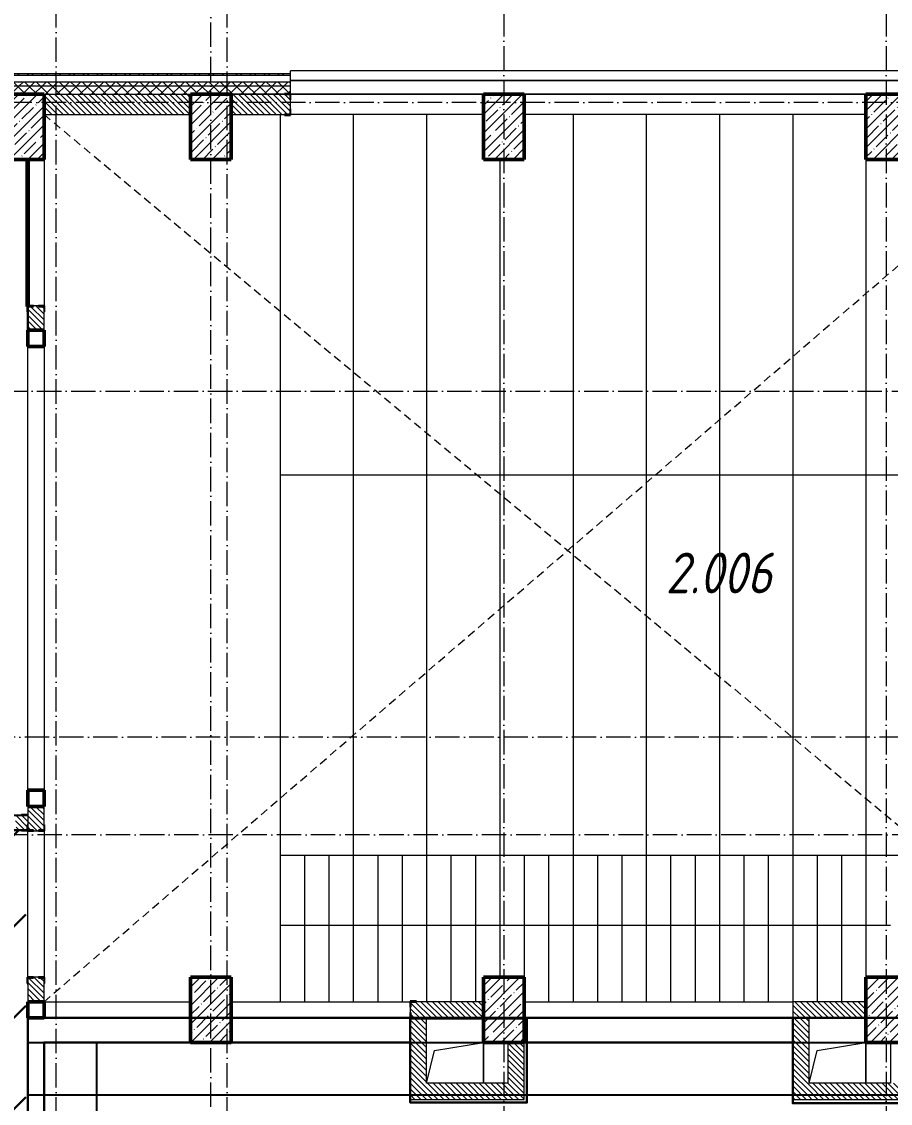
# Model space of a CAD drawing. Header units: millimetres. Extents: x 35697 to 388678, y -91946 to 171347.
# Drawn here: x 50585 to 61260, y 136996 to 150287 of the extents above; entities that cross this region are included whole.
import ezdxf

# ---------------------------------------------------------------- set-up
doc = ezdxf.new("R2010")
doc.units = ezdxf.units.MM
doc.linetypes.add('200_ШТРИХ_ш1п0_6_', pattern=[160, 100, -60])
doc.linetypes.add('50_200_ШТРИХ_1Т_ш5_п1_п1_', pattern=[700, 500, -100, 0, -100])
for name, color, linetype, lineweight in [('2) ПГП 4м', 4, 'Continuous', 30), ('2.1) ПГП окна 2.8 м', 5, 'Continuous', 30), ('2.2) ПГП двери 2.4 -', 134, 'Continuous', 60), ('3) ЖБ 4м', 3, 'Continuous', 30), ('3.1) ЖБ окна 1.2 м', 102, 'Continuous', 30), ('A-DETL-____-OTLN-3', 7, '200_ШТРИХ_ш1п0_6_', 9), ('A-FLOR-____-OTLN', 7, 'Continuous', 9), ('A-GENM-____-MCUT', 7, 'Continuous', 25), ('A-GENM-____-OTLN', 7, 'Continuous', 9), ('A-GENM-____-OTLN-1', 7, 'Continuous', 25), ('A-GLAZ-____-OTLN', 7, 'Continuous', 9), ('A-WALL-____-MCUT', 7, 'Continuous', 13), ('A-WALL-____-MCUT-1', 7, 'Continuous', 9), ('A-WALL-____-OTLN', 7, 'Continuous', 9), ('A-WALL-____-PATT-1', 7, 'Continuous', 9), ('A-WALL-FNSH-MCUT-1', 7, 'Continuous', 9), ('I-WALL-____-OTLN', 7, 'Continuous', 9), ('S-COLS-____-MCUT', 7, 'Continuous', 50), ('S-COLS-____-OTLN', 7, 'Continuous', 9), ('S-GRID-____-OTLN-1', 7, '50_200_ШТРИХ_1Т_ш5_п1_п1_', 9), ('S-STRS-____-OTLN-1', 7, 'Continuous', 9), ('Марки помещений', 7, 'Continuous', 9), ('стяжа', 7, 'Continuous', 30)]:
    doc.layers.add(name, color=color, linetype=linetype, lineweight=lineweight)
doc.styles.add('ISOCPEUR_I_2', font='isocpeui.ttf', dxfattribs={"width": 0.85, "height": 2.3})
pattern_1 = [(45, (43259.71, 63713.66), (-70.71068, 70.71068), []), (135, (43259.71, 63713.66), (-70.71068, -70.71068), [])]
pattern_2 = [(135, (43259.71, 63713.66), (-35.35534, -35.35534), [])]

# ---------------------------------------------------------------- blocks, each defined once
blk = doc.blocks.new('BSC_Колонна _Прямоугольная - 500х800-25984396-АР1_План отверстий 2 этажа в осях 1-64_Ю-ЯЯ')
at = {"layer": 'S-COLS-____-OTLN'}
h = blk.add_hatch(dxfattribs=at)
h.set_pattern_fill('FP_14', color=256, style=0, pattern_type=2)
h.set_pattern_definition([(45, (-9650, -85281.04), (-114.04925, 114.04925), []), (45, (-9535.95, -85281.04), (-114.04925, 114.04925), [201.613, -40.323, 3.353, -36.97])])
h.paths.add_polyline_path([(-250, -400), (250, -400), (250, 400), (-250, 400)], flags=0)
at = {"layer": 'S-COLS-____-MCUT'}
for p, q in [((250, 400), (-250, 400)), ((-250, 400), (-250, -400)), ((250, -400), (250, 400)), ((-250, -400), (250, -400))]:
    blk.add_line(p, q, dxfattribs=at)
blk = doc.blocks.new('BSC_Колонна _Прямоугольная - 500х800-V9-АР1_План отверстий 2 этажа в осях 1-64_Ю-ЯЯ')
at = {"layer": 'S-COLS-____-OTLN'}
h = blk.add_hatch(dxfattribs=at)
h.set_pattern_fill('FP_15', color=256, style=0, pattern_type=2)
h.set_pattern_definition([(45, (-9650, -74431.04), (-114.04925, 114.04925), []), (45, (-9535.95, -74431.04), (-114.04925, 114.04925), [201.613, -40.323, 3.353, -36.97])])
h.paths.add_polyline_path([(-250, -400), (250, -400), (250, 400), (-250, 400)], flags=0)
at = {"layer": 'S-COLS-____-MCUT'}
for p, q in [((250, 400), (-250, 400)), ((-250, 400), (-250, -400)), ((250, -400), (250, 400)), ((-250, -400), (250, -400))]:
    blk.add_line(p, q, dxfattribs=at)
blk = doc.blocks.new('BSC_Колонна _Прямоугольная - 500х800-V63-АР1_План отверстий 2 этажа в осях 1-64_Ю-ЯЯ')
at = {"layer": 'S-COLS-____-OTLN'}
h = blk.add_hatch(dxfattribs=at)
h.set_pattern_fill('FP_74', color=256, style=0, pattern_type=2)
h.set_pattern_definition([(45, (-13250, -85281.04), (-114.04925, 114.04925), []), (45, (-13135.95, -85281.04), (-114.04925, 114.04925), [201.613, -40.323, 3.353, -36.97])])
h.paths.add_polyline_path([(-250, -400), (250, -400), (250, 400), (-250, 400)], flags=0)
at = {"layer": 'S-COLS-____-MCUT'}
for p, q in [((250, 400), (-250, 400)), ((-250, 400), (-250, -400)), ((250, -400), (250, 400)), ((-250, -400), (250, -400))]:
    blk.add_line(p, q, dxfattribs=at)
blk = doc.blocks.new('BSC_Колонна _Прямоугольная - 500х800-V64-АР1_План отверстий 2 этажа в осях 1-64_Ю-ЯЯ')
at = {"layer": 'S-COLS-____-OTLN'}
h = blk.add_hatch(dxfattribs=at)
h.set_pattern_fill('FP_75', color=256, style=0, pattern_type=2)
h.set_pattern_definition([(45, (-17950, -85281.04), (-114.04925, 114.04925), []), (45, (-17835.95, -85281.04), (-114.04925, 114.04925), [201.613, -40.323, 3.353, -36.97])])
h.paths.add_polyline_path([(-250, -400), (250, -400), (250, 400), (-250, 400)], flags=0)
at = {"layer": 'S-COLS-____-MCUT'}
for p, q in [((250, 400), (-250, 400)), ((-250, 400), (-250, -400)), ((250, -400), (250, 400)), ((-250, -400), (250, -400))]:
    blk.add_line(p, q, dxfattribs=at)
blk = doc.blocks.new('BSC_Колонна _Прямоугольная - 500х800-V65-АР1_План отверстий 2 этажа в осях 1-64_Ю-ЯЯ')
at = {"layer": 'S-COLS-____-OTLN'}
h = blk.add_hatch(dxfattribs=at)
h.set_pattern_fill('FP_76', color=256, style=0, pattern_type=2)
h.set_pattern_definition([(45, (-13250, -74431.04), (-114.04925, 114.04925), []), (45, (-13135.95, -74431.04), (-114.04925, 114.04925), [201.613, -40.323, 3.353, -36.97])])
h.paths.add_polyline_path([(-250, -400), (250, -400), (250, 400), (-250, 400)], flags=0)
at = {"layer": 'S-COLS-____-MCUT'}
for p, q in [((250, 400), (-250, 400)), ((-250, 400), (-250, -400)), ((250, -400), (250, 400)), ((-250, -400), (250, -400))]:
    blk.add_line(p, q, dxfattribs=at)
blk = doc.blocks.new('BSC_Колонна _Прямоугольная - 500х800-V66-АР1_План отверстий 2 этажа в осях 1-64_Ю-ЯЯ')
at = {"layer": 'S-COLS-____-OTLN'}
h = blk.add_hatch(dxfattribs=at)
h.set_pattern_fill('FP_77', color=256, style=0, pattern_type=2)
h.set_pattern_definition([(45, (-17950, -74431.04), (-114.04925, 114.04925), []), (45, (-17835.95, -74431.04), (-114.04925, 114.04925), [201.613, -40.323, 3.353, -36.97])])
h.paths.add_polyline_path([(-250, -400), (250, -400), (250, 400), (-250, 400)], flags=0)
at = {"layer": 'S-COLS-____-MCUT'}
for p, q in [((250, 400), (-250, 400)), ((-250, 400), (-250, -400)), ((250, -400), (250, 400)), ((-250, -400), (250, -400))]:
    blk.add_line(p, q, dxfattribs=at)
blk = doc.blocks.new('BSC_Колонна _Прямоугольная - 500х800-V91-АР1_План отверстий 2 этажа в осях 1-64_Ю-ЯЯ')
at = {"layer": 'S-COLS-____-OTLN'}
h = blk.add_hatch(dxfattribs=at)
h.set_pattern_fill('FP_104', color=256, style=0, pattern_type=2)
h.set_pattern_definition([(45, (-7350, -85281.04), (-114.04925, 114.04925), []), (45, (-7235.95, -85281.04), (-114.04925, 114.04925), [201.613, -40.323, 3.353, -36.97])])
h.paths.add_polyline_path([(-250, -400), (250, -400), (250, 400), (-250, 400)], flags=0)
at = {"layer": 'S-COLS-____-MCUT'}
for p, q in [((250, 400), (-250, 400)), ((-250, 400), (-250, -400)), ((250, -400), (250, 400)), ((-250, -400), (250, -400))]:
    blk.add_line(p, q, dxfattribs=at)
blk = doc.blocks.new('Отлив_СКБ - Отлив витража_120_НВФ-31886523-АР1_План отверстий 2 этажа в осях 1-64_Ю-ЯЯ')
at = {"layer": 'A-GLAZ-____-OTLN'}
for p, q in [((0, 83), (0, 120)), ((9500, 120), (0, 120)), ((0, 2), (9500, 2)), ((9500, 120), (9500, 83)), ((9500, 0), (0, 0))]:
    blk.add_line(p, q, dxfattribs=at)
blk = doc.blocks.new('Фахверк_СКБ_Уголок - 250_2700-27497298-АР1_План отверстий 2 этажа в осях 1-64_Ю-ЯЯ')
at = {"layer": 'A-GENM-____-MCUT'}
for p, q in [((200, 181), (125, 181)), ((125, 181), (125, 106)), ((131, 106), (131, 175)), ((131, 175), (200, 175)), ((200, 175), (200, 181)), ((125, 106), (131, 106)), ((131, -6), (125, -6)), ((125, -6), (125, -81)), ((125, -81), (200, -81)), ((131, -75), (131, -6)), ((200, -75), (131, -75)), ((200, -81), (200, -75))]:
    blk.add_line(p, q, dxfattribs=at)
blk = doc.blocks.new('AR_Отверстие прямоугольное _в плите_ - AR_Отверстие прямоугольное _в плите_-30553029-АР1_План отверстий 2 этажа в осях 1-64_Ю-ЯЯ')
at = {"layer": 'A-GENM-____-OTLN'}
for p, q in [((350, 250), (-350, 250)), ((-350, -250), (-250, 150)), ((-250, 150), (350, 250)), ((350, -250), (350, 250))]:
    blk.add_line(p, q, dxfattribs=at)
blk = doc.blocks.new('Фахверк_СКБ_Уголок - 200_3550-28267367-АР1_План отверстий 2 этажа в осях 1-64_Ю-ЯЯ')
at = {"layer": 'A-GENM-____-MCUT'}
for p, q in [((200, 156), (125, 156)), ((125, 156), (125, 81)), ((131, 81), (131, 150)), ((131, 150), (200, 150)), ((200, 150), (200, 156)), ((125, 81), (131, 81)), ((131, 19), (125, 19)), ((125, 19), (125, -56)), ((131, -50), (131, 19)), ((125, -56), (200, -56)), ((200, -50), (131, -50)), ((200, -56), (200, -50))]:
    blk.add_line(p, q, dxfattribs=at)
blk = doc.blocks.new('BSC_Колонна _Прямоугольная1 - 200х200 _металл_-35205626-АР1_План отверстий 2 этажа в осях 1-64_Ю-ЯЯ')
at = {"layer": 'S-COLS-____-MCUT'}
for p, q in [((100, 100), (-100, 100)), ((-100, 100), (-100, -100)), ((100, -100), (100, 100)), ((-100, -100), (100, -100))]:
    blk.add_line(p, q, dxfattribs=at)
blk = doc.blocks.new('BSC_Колонна _Прямоугольная1 - 200х200 _металл_-35201446-АР1_План отверстий 2 этажа в осях 1-64_Ю-ЯЯ')
at = {"layer": 'S-COLS-____-MCUT'}
for p, q in [((100, 100), (-100, 100)), ((-100, 100), (-100, -100)), ((100, -100), (100, 100)), ((-100, -100), (100, -100))]:
    blk.add_line(p, q, dxfattribs=at)
blk = doc.blocks.new('2этаж')
at = {"layer": 'S-GRID-____-OTLN-1', "color": 251, "ltscale": 0.6, "true_color": 0x636466}
for p, q in [((-7841.7, 511907.5), (-7841.7, 549908.8)), ((-5941.7, 512090.5), (-5941.7, 549908.8)), ((-2341.7, 549908.8), (-2341.7, 511907.5)), ((2358.3, 549908.8), (2358.3, 511907.5)), ((-5741.7, 511907.5), (-5741.7, 549644.2)), ((88482.7, 544597), (-20260.4, 544597)), ((-20260.4, 541047), (88482.7, 541047)), ((31562.9, 536797), (-20260.4, 536797)), ((17013.3, 535597), (-20260.4, 535597))]:
    blk.add_line(p, q, dxfattribs=at)

msp = doc.modelspace()

# ---------------------------------------------------------------- hatches: boundary and pattern name
at = {"layer": '2.1) ПГП окна 2.8 м'}
h = msp.add_hatch(dxfattribs=at)
h.set_pattern_fill('ANSI31', color=5, scale=250)
h.paths.add_polyline_path([(48810, 140345), (50635, 140345), (50635, 130745), (48810, 130745)])
h.paths.add_polyline_path([(45710, 130745), (50860, 130745), (50860, 125745), (45710, 125745)])
h.paths.add_polyline_path([(88460, 131245), (50860, 131245), (50860, 126895), (88460, 126895)])
at = {"layer": 'A-WALL-____-PATT-1'}
h = msp.add_hatch(dxfattribs=at)
h.set_pattern_fill('FP_3', color=256, style=0, pattern_type=2)
h.set_pattern_definition([(45, (43259.71, 63713.66), (-85.53659, 85.53659), []), (45, (43316.74, 63713.66), (-85.53659, 85.53659), [])])
h.paths.add_polyline_path([(67127, 149625), (67127, 149645), (63390, 149645), (63390, 149625), (67106, 149625)], flags=0)
h.paths.add_polyline_path([(53890, 149625), (53890, 149645), (40580, 149645), (40580, 149625), (53850, 149625)], flags=0)
h = msp.add_hatch(dxfattribs=at)
h.set_pattern_fill('FP_1', color=256, style=0, pattern_type=2)
h.set_pattern_definition(pattern_1)
h.paths.add_polyline_path([(63390, 149495), (66960, 149495), (66960, 149545), (63390, 149545)], flags=0)
h.paths.add_polyline_path([(53850, 149495), (53890, 149495), (53890, 149545), (40810, 149545), (40810, 149495), (50315, 149495)], flags=0)
h = msp.add_hatch(dxfattribs=at)
h.set_pattern_fill('FP_1', color=256, style=0, pattern_type=2)
h.set_pattern_definition(pattern_1)
h.paths.add_polyline_path([(66260, 149395), (66960, 149395), (66960, 149495), (63390, 149495), (63390, 149401), (63465, 149401), (63465, 149395), (66222, 149395)], flags=0)
h.paths.add_polyline_path([(53160, 149395), (53815, 149395), (53815, 149401), (53890, 149401), (53890, 149495), (40810, 149495), (40810, 149395), (52660, 149395)], flags=0)
h = msp.add_hatch(dxfattribs=at)
h.set_pattern_fill('FP_6', color=256, style=0, pattern_type=2)
h.set_pattern_definition(pattern_2)
h.paths.add_polyline_path([(52660, 149145), (52660, 149395), (50860, 149395), (50860, 149145)], flags=0)
h = msp.add_hatch(dxfattribs=at)
h.set_pattern_fill('FP_6', color=256, style=0, pattern_type=2)
h.set_pattern_definition(pattern_2)
h.paths.add_polyline_path([(53850, 149145), (53884, 149145), (53884, 149214), (53890, 149214), (53890, 149326), (53884, 149326), (53884, 149395), (53160, 149395), (53160, 149145), (53815, 149145)], flags=0)
h = msp.add_hatch(dxfattribs=at)
h.set_pattern_fill('FP_6', color=256, style=0, pattern_type=2)
h.set_pattern_definition(pattern_2)
h.paths.add_polyline_path([(50660, 146495), (50860, 146495), (50860, 146789), (50791, 146789), (50791, 146795), (50729, 146795), (50729, 146789), (50660, 146789), (50660, 146589)], flags=0)
h = msp.add_hatch(dxfattribs=at)
h.set_pattern_fill('FP_6', color=256, style=0, pattern_type=2)
h.set_pattern_definition(pattern_2)
h.paths.add_polyline_path([(50780, 138245), (50860, 138245), (50860, 138539), (50791, 138539), (50791, 138545), (50729, 138545), (50729, 138539), (50660, 138539), (50660, 138245)], flags=0)
h.paths.add_polyline_path([(50791, 140345), (50791, 140351), (50860, 140351), (50860, 140645), (50660, 140645), (50660, 140351), (50729, 140351), (50729, 140345)], flags=0)
h = msp.add_hatch(dxfattribs=at)
h.set_pattern_fill('FP_6', color=256, style=0, pattern_type=2)
h.set_pattern_definition(pattern_2)
h.paths.add_polyline_path([(50654, 140345), (50654, 140420), (50660, 140420), (50660, 140545), (50516, 140545), (50516, 140476), (50510, 140476), (50510, 140414), (50516, 140414), (50516, 140345), (50585, 140345)], flags=0)
h = msp.add_hatch(dxfattribs=at)
h.set_pattern_fill('FP_6', color=256, style=0, pattern_type=2)
h.set_pattern_definition(pattern_2)
h.paths.add_polyline_path([(55617, 138045), (56260, 138045), (56260, 138245), (55366, 138245), (55366, 138176), (55360, 138176), (55360, 138114), (55366, 138114), (55366, 138045), (55435, 138045)], flags=0)
h = msp.add_hatch(dxfattribs=at)
h.set_pattern_fill('FP_6', color=256, style=0, pattern_type=2)
h.set_pattern_definition(pattern_2)
h.paths.add_polyline_path([(60060, 138045), (60960, 138045), (60960, 138245), (60060, 138245)], flags=0)
h = msp.add_hatch(dxfattribs=at)
h.set_pattern_fill('FP_6', color=256, style=0, pattern_type=2)
h.set_pattern_definition(pattern_2)
h.paths.add_polyline_path([(55360, 137045), (55560, 137045), (55560, 138045), (55435, 138045), (55435, 138039), (55360, 138039), (55360, 137082)], flags=0)
h = msp.add_hatch(dxfattribs=at)
h.set_pattern_fill('FP_6', color=256, style=0, pattern_type=2)
h.set_pattern_definition(pattern_2)
h.paths.add_polyline_path([(60260, 137045), (60260, 138045), (60060, 138045), (60060, 137045)], flags=0)
h = msp.add_hatch(dxfattribs=at)
h.set_pattern_fill('FP_6', color=256, style=0, pattern_type=2)
h.set_pattern_definition(pattern_2)
h.paths.add_polyline_path([(56760, 137245), (56760, 137745), (56560, 137745), (56560, 137245)], flags=0)
h = msp.add_hatch(dxfattribs=at)
h.set_pattern_fill('FP_6', color=256, style=0, pattern_type=2)
h.set_pattern_definition(pattern_2)
h.paths.add_polyline_path([(55560, 137045), (56760, 137045), (56760, 137245), (55560, 137245), (55560, 137082)], flags=0)
h = msp.add_hatch(dxfattribs=at)
h.set_pattern_fill('FP_6', color=256, style=0, pattern_type=2)
h.set_pattern_definition(pattern_2)
h.paths.add_polyline_path([(60260, 137045), (61460, 137045), (61460, 137245), (60260, 137245), (60260, 137082)], flags=0)

# ---------------------------------------------------------------- linework, layer by layer
for points in [[(66160, 137095), (50660, 137095), (50660, 137745), (66160, 137745)], [(50860, 131495), (51510, 131495), (51510, 137745), (50860, 137745)]]:
    msp.add_lwpolyline(points, close=True)
at = {"layer": '2) ПГП 4м'}
for points in [[(50660, 146495), (50660, 146795)], [(50660, 140532), (45910, 140545), (45910, 140945), (43510, 140945), (43510, 140545), (41310, 140545)], [(50660, 140351), (48810, 140351)]]:
    msp.add_lwpolyline(points, dxfattribs=at)
at = {"layer": '2.1) ПГП окна 2.8 м'}
msp.add_lwpolyline([(50654, 146795), (50660, 148595)], dxfattribs=at)
at = {"layer": '2.2) ПГП двери 2.4 -'}
msp.add_lwpolyline([(50660, 146789), (50660, 148595)], dxfattribs=at)
at = {"layer": '3) ЖБ 4м'}
msp.add_lwpolyline([(50660, 148595), (50360, 148595), (50360, 149145)], dxfattribs=at)
at = {"layer": '3.1) ЖБ окна 1.2 м'}
for points in [[(55360, 137745), (50860, 137745), (50860, 131495), (66360, 131495), (66710, 131495), (66710, 134395), (66260, 134395), (66260, 134895), (66710, 134895), (66710, 137745), (61460, 137745)], [(60060, 137745), (56760, 137745)]]:
    msp.add_lwpolyline(points, dxfattribs=at)
at = {"layer": 'A-DETL-____-OTLN-3'}
for p, q in [((50860, 138245), (63510, 149145)), ((50860, 149145), (63960, 138245))]:
    msp.add_line(p, q, dxfattribs=at)
at = {"layer": 'A-FLOR-____-OTLN'}
for p, q in [((55560, 137745), (56260, 137745)), ((56260, 137745), (56260, 137245)), ((60260, 137745), (60960, 137745)), ((60960, 137745), (60960, 137245))]:
    msp.add_line(p, q, dxfattribs=at)
at = {"layer": 'A-WALL-____-MCUT'}
for p, q in [((53890, 149625), (40580, 149625)), ((53890, 149401), (53890, 149625)), ((50860, 149395), (52660, 149395)), ((53890, 149214), (53890, 149326)), ((50860, 149145), (52660, 149145)), ((53160, 149145), (53815, 149145)), ((50791, 146795), (50729, 146795)), ((50660, 146720), (50660, 146495)), ((50860, 146495), (50860, 146720)), ((50660, 140645), (50660, 140420)), ((50860, 140420), (50860, 140645)), ((50660, 140545), (50585, 140545)), ((50585, 140345), (50654, 140345)), ((50729, 140345), (50791, 140345)), ((50791, 138545), (50729, 138545)), ((50660, 138470), (50660, 138245)), ((50860, 138245), (50860, 138470)), ((56260, 138245), (55435, 138245)), ((60060, 138245), (60060, 137045)), ((60960, 138245), (60060, 138245)), ((55360, 138176), (55360, 138114)), ((55360, 138039), (55360, 137045)), ((55435, 138045), (56260, 138045)), ((55560, 137245), (55560, 138045)), ((60060, 138045), (60960, 138045)), ((60260, 137245), (60260, 138045)), ((56560, 137745), (56560, 137245)), ((56760, 137045), (56760, 137745)), ((61260, 137745), (61260, 137245)), ((56560, 137245), (55560, 137245)), ((61260, 137245), (60260, 137245)), ((55360, 137045), (56760, 137045)), ((60060, 137045), (61460, 137045))]:
    msp.add_line(p, q, dxfattribs=at)
at = {"layer": 'A-WALL-____-MCUT-1'}
for p, q in [((53890, 149545), (40810, 149545)), ((53890, 149495), (40810, 149495)), ((53160, 149395), (53815, 149395)), ((53815, 149395), (53160, 149395))]:
    msp.add_line(p, q, dxfattribs=at)
at = {"layer": 'A-WALL-____-OTLN'}
for p, q in [((56260, 149395), (53890, 149395)), ((53890, 149395), (56260, 149395)), ((60960, 149395), (56760, 149395)), ((56760, 149395), (60960, 149395)), ((56260, 149145), (53890, 149145)), ((60960, 149145), (56760, 149145))]:
    msp.add_line(p, q, dxfattribs=at)
at = {"layer": 'A-WALL-FNSH-MCUT-1'}
for p, q in [((53890, 149645), (40560, 149645)), ((53890, 149625), (53890, 149645))]:
    msp.add_line(p, q, dxfattribs=at)
at = {"layer": 'I-WALL-____-OTLN'}
for p, q in [((50660, 146795), (50660, 148595)), ((50860, 148595), (50860, 146795)), ((50660, 140845), (50660, 146295)), ((50860, 146295), (50860, 140845)), ((50660, 138545), (50660, 140345)), ((50860, 140345), (50860, 138545)), ((50860, 138245), (52660, 138245)), ((53160, 138245), (55360, 138245)), ((56760, 138245), (60060, 138245)), ((52660, 138045), (50860, 138045)), ((55360, 138045), (53160, 138045)), ((60060, 138045), (56760, 138045))]:
    msp.add_line(p, q, dxfattribs=at)
at = {"layer": 'S-STRS-____-OTLN-1'}
for p, q in [((53760, 149145), (53760, 140045)), ((53760, 149145), (53760, 140045)), ((54660, 149145), (54660, 140045)), ((54660, 149145), (54660, 140045)), ((55560, 149145), (55560, 140045)), ((55560, 149145), (55560, 140045)), ((57360, 149145), (57360, 140045)), ((57360, 149145), (57360, 140045)), ((58260, 149145), (58260, 140045)), ((58260, 149145), (58260, 140045)), ((59160, 149145), (59160, 140045)), ((59160, 149145), (59160, 140045)), ((60060, 149145), (60060, 140045)), ((60060, 149145), (60060, 140045)), ((56460, 148595), (56460, 140045)), ((56460, 148595), (56460, 140045)), ((60960, 148595), (60960, 140045)), ((60960, 148595), (60960, 140045)), ((53760, 144720), (54660, 144720)), ((54660, 144720), (55560, 144720)), ((55560, 144720), (56460, 144720)), ((56460, 144720), (57360, 144720)), ((57360, 144720), (58260, 144720)), ((58260, 144720), (59160, 144720)), ((59160, 144720), (60060, 144720)), ((60060, 144720), (60960, 144720)), ((60960, 144720), (61860, 144720)), ((53760, 140045), (54660, 140045)), ((53760, 140045), (53760, 138245)), ((53760, 140045), (53760, 138245)), ((54060, 140045), (54060, 138245)), ((54060, 140045), (54060, 138245)), ((54360, 140045), (54660, 140045)), ((54360, 140045), (54360, 138245)), ((54360, 140045), (54360, 138245)), ((54660, 140045), (55560, 140045)), ((54660, 140045), (54660, 138245)), ((54660, 140045), (54660, 138245)), ((54960, 140045), (54960, 138245)), ((54960, 140045), (54960, 138245)), ((55260, 140045), (55560, 140045)), ((55260, 140045), (55260, 138245)), ((55260, 140045), (55260, 138245)), ((55560, 140045), (56460, 140045)), ((55560, 140045), (55560, 138245)), ((55560, 140045), (55560, 138245)), ((55860, 140045), (55860, 138245)), ((55860, 140045), (55860, 138245)), ((56160, 140045), (56460, 140045)), ((56160, 140045), (56160, 138245)), ((56160, 140045), (56160, 138245)), ((56460, 140045), (57360, 140045)), ((56460, 140045), (56460, 138545)), ((56460, 140045), (56460, 138545)), ((56760, 140045), (56760, 138545)), ((56760, 140045), (56760, 138545)), ((57060, 140045), (57360, 140045)), ((57060, 140045), (57060, 138245)), ((57060, 140045), (57060, 138245)), ((57360, 140045), (58260, 140045)), ((57360, 140045), (57360, 138245)), ((57360, 140045), (57360, 138245)), ((57660, 140045), (57660, 138245)), ((57660, 140045), (57660, 138245)), ((57960, 140045), (58260, 140045)), ((57960, 140045), (57960, 138245)), ((57960, 140045), (57960, 138245)), ((58260, 140045), (59160, 140045)), ((58260, 140045), (58260, 138245)), ((58260, 140045), (58260, 138245)), ((58560, 140045), (58560, 138245)), ((58560, 140045), (58560, 138245)), ((58860, 140045), (59160, 140045)), ((58860, 140045), (58860, 138245)), ((58860, 140045), (58860, 138245)), ((59160, 140045), (60060, 140045)), ((59160, 140045), (59160, 138245)), ((59160, 140045), (59160, 138245)), ((59460, 140045), (59460, 138245)), ((59460, 140045), (59460, 138245)), ((59760, 140045), (60060, 140045)), ((59760, 140045), (59760, 138245)), ((59760, 140045), (59760, 138245)), ((60060, 140045), (60960, 140045)), ((60060, 140045), (60060, 138245)), ((60060, 140045), (60060, 138245)), ((60360, 140045), (60360, 138245)), ((60360, 140045), (60360, 138245)), ((60660, 140045), (60960, 140045)), ((60660, 140045), (60660, 138245)), ((60660, 140045), (60660, 138245)), ((60960, 140045), (61860, 140045)), ((60960, 140045), (60960, 138545)), ((60960, 140045), (60960, 138545)), ((53760, 139185), (54060, 139185)), ((54060, 139185), (54360, 139185)), ((54360, 139185), (54660, 139185)), ((54660, 139185), (54960, 139185)), ((54960, 139185), (55260, 139185)), ((55260, 139185), (55560, 139185)), ((55560, 139185), (55860, 139185)), ((55860, 139185), (56160, 139185)), ((56160, 139185), (56460, 139185)), ((56460, 139185), (56760, 139185)), ((56760, 139185), (57060, 139185)), ((57060, 139185), (57360, 139185)), ((57360, 139185), (57660, 139185)), ((57660, 139185), (57960, 139185)), ((57960, 139185), (58260, 139185)), ((58260, 139185), (58560, 139185)), ((58560, 139185), (58860, 139185)), ((58860, 139185), (59160, 139185)), ((59160, 139185), (59460, 139185)), ((59460, 139185), (59760, 139185)), ((59760, 139185), (60060, 139185)), ((60060, 139185), (60360, 139185)), ((60360, 139185), (60660, 139185)), ((60660, 139185), (60960, 139185)), ((60960, 139185), (61260, 139185))]:
    msp.add_line(p, q, dxfattribs=at)
at = {"layer": 'стяжа'}
for points in [[(66360, 131245), (50660, 131245), (50660, 138045), (66360, 138045)], [(55360, 138039), (56793, 138039), (56793, 137005), (55360, 137005)], [(60060, 138045), (61552, 138045), (61552, 136997), (60060, 136997)]]:
    msp.add_lwpolyline(points, close=True, dxfattribs=at)

# ---------------------------------------------------------------- block references
at = {"layer": '3.1) ЖБ окна 1.2 м'}
msp.add_blockref('2этаж', (58851, -395302), dxfattribs=at)
at = {"layer": 'A-GENM-____-OTLN'}
for p in [(55910, 137495), (60610, 137495)]:
    msp.add_blockref('AR_Отверстие прямоугольное _в плите_ - AR_Отверстие прямоугольное _в плите_-30553029-АР1_План отверстий 2 этажа в осях 1-64_Ю-ЯЯ', p, dxfattribs=at)
at = {"layer": 'A-GENM-____-OTLN-1'}
for name, p, rotation in [('Фахверк_СКБ_Уголок - 250_2700-27497298-АР1_План отверстий 2 этажа в осях 1-64_Ю-ЯЯ', (54015, 149320), 180), ('Фахверк_СКБ_Уголок - 200_3550-28267367-АР1_План отверстий 2 этажа в осях 1-64_Ю-ЯЯ', (50710, 146920), 269.9999999999999), ('Фахверк_СКБ_Уголок - 200_3550-28267367-АР1_План отверстий 2 этажа в осях 1-64_Ю-ЯЯ', (50810, 140220), 89.99999999999991), ('Фахверк_СКБ_Уголок - 200_3550-28267367-АР1_План отверстий 2 этажа в осях 1-64_Ю-ЯЯ', (50710, 138670), 269.9999999999999)]:
    msp.add_blockref(name, p, dxfattribs=dict(at, rotation=rotation))
msp.add_blockref('Фахверк_СКБ_Уголок - 200_3550-28267367-АР1_План отверстий 2 этажа в осях 1-64_Ю-ЯЯ', (55235, 138095), dxfattribs=at)
at = {"layer": 'A-GLAZ-____-OTLN'}
msp.add_blockref('Отлив_СКБ - Отлив витража_120_НВФ-31886523-АР1_План отверстий 2 этажа в осях 1-64_Ю-ЯЯ', (53890, 149562), dxfattribs=at)
at = {"layer": 'S-COLS-____-OTLN'}
for name, p in [('BSC_Колонна _Прямоугольная - 500х800-V91-АР1_План отверстий 2 этажа в осях 1-64_Ю-ЯЯ', (50610, 148995)), ('BSC_Колонна _Прямоугольная - 500х800-25984396-АР1_План отверстий 2 этажа в осях 1-64_Ю-ЯЯ', (52910, 148995)), ('BSC_Колонна _Прямоугольная - 500х800-V63-АР1_План отверстий 2 этажа в осях 1-64_Ю-ЯЯ', (56510, 148995)), ('BSC_Колонна _Прямоугольная - 500х800-V64-АР1_План отверстий 2 этажа в осях 1-64_Ю-ЯЯ', (61210, 148995)), ('BSC_Колонна _Прямоугольная - 500х800-V9-АР1_План отверстий 2 этажа в осях 1-64_Ю-ЯЯ', (52910, 138145)), ('BSC_Колонна _Прямоугольная - 500х800-V65-АР1_План отверстий 2 этажа в осях 1-64_Ю-ЯЯ', (56510, 138145)), ('BSC_Колонна _Прямоугольная - 500х800-V66-АР1_План отверстий 2 этажа в осях 1-64_Ю-ЯЯ', (61210, 138145))]:
    msp.add_blockref(name, p, dxfattribs=at)
at = {"layer": 'S-COLS-____-OTLN', "rotation": 270.0000000000001}
for name, p in [('BSC_Колонна _Прямоугольная1 - 200х200 _металл_-35205626-АР1_План отверстий 2 этажа в осях 1-64_Ю-ЯЯ', (50760, 146395)), ('BSC_Колонна _Прямоугольная1 - 200х200 _металл_-35205626-АР1_План отверстий 2 этажа в осях 1-64_Ю-ЯЯ', (50760, 140745)), ('BSC_Колонна _Прямоугольная1 - 200х200 _металл_-35201446-АР1_План отверстий 2 этажа в осях 1-64_Ю-ЯЯ', (50760, 138145))]:
    msp.add_blockref(name, p, dxfattribs=at)

# ---------------------------------------------------------------- texts
at = {"layer": 'Марки помещений', "insert": (58499, 143763), "char_height": 500, "width": 785.65, "attachment_point": 1, "style": 'ISOCPEUR_I_2'}
msp.add_mtext('2.006', dxfattribs=at)

doc.saveas('drawing.dxf')
